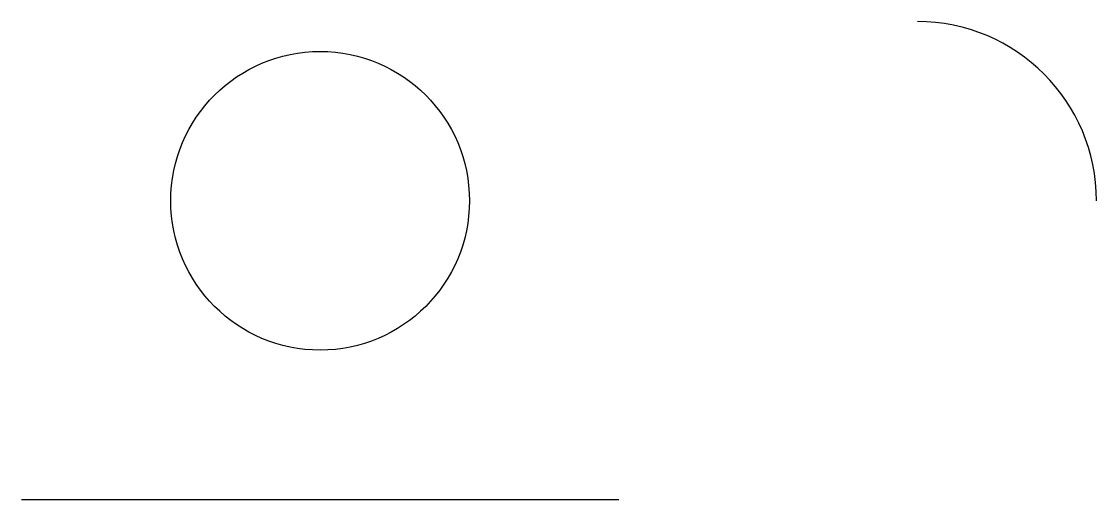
# Model space of a CAD drawing. Header units: millimetres. Extents: x 0 to 180, y 0 to 80.
import ezdxf

# ---------------------------------------------------------------- set-up
doc = ezdxf.new("R2010")
doc.units = ezdxf.units.MM

msp = doc.modelspace()

# ---------------------------------------------------------------- linework, layer by layer
msp.add_line((0, 0), (100, 0))
msp.add_circle((50, 50), 25)
msp.add_arc((150, 50), 30, 0, 90)

doc.saveas('drawing.dxf')
